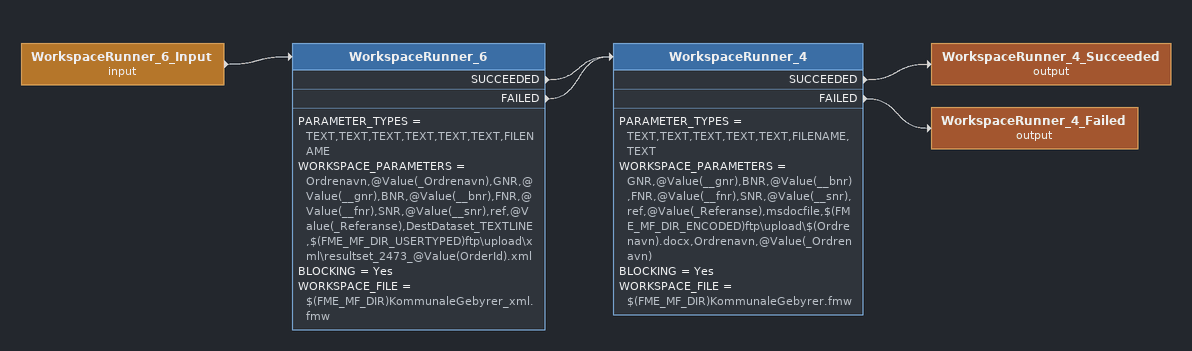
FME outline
WorkspaceRunner_6_Input (input)
    -> WorkspaceRunner_6
WorkspaceRunner_6
    PARAMETER_TYPES = TEXT,TEXT,TEXT,TEXT,TEXT,TEXT,FILENAME
    WORKSPACE_PARAMETERS = Ordrenavn,@Value(_Ordrenavn),GNR,@Value(__gnr),BNR,@Value(__bnr),FNR,@Value(__fnr),SNR,@Value(__snr),ref,@Value(_Referanse),DestDataset_TEXTLINE,$(FME_MF_DIR_USERTYPED)ftp\upload\xml\resultset_2473_@Value(OrderId).xml
    BLOCKING = Yes
    WORKSPACE_FILE = $(FME_MF_DIR)KommunaleGebyrer_xml.fmw
    SUCCEEDED -> WorkspaceRunner_4
    FAILED -> WorkspaceRunner_4
WorkspaceRunner_4
    PARAMETER_TYPES = TEXT,TEXT,TEXT,TEXT,TEXT,FILENAME,TEXT
    WORKSPACE_PARAMETERS = GNR,@Value(__gnr),BNR,@Value(__bnr),FNR,@Value(__fnr),SNR,@Value(__snr),ref,@Value(_Referanse),msdocfile,$(FME_MF_DIR_ENCODED)ftp\upload\$(Ordrenavn).docx,Ordrenavn,@Value(_Ordrenavn)
    BLOCKING = Yes
    WORKSPACE_FILE = $(FME_MF_DIR)KommunaleGebyrer.fmw
    SUCCEEDED -> WorkspaceRunner_4_Succeeded (output)
    FAILED -> WorkspaceRunner_4_Failed (output)
WorkspaceRunner_4_Succeeded (output)
WorkspaceRunner_4_Failed (output)
